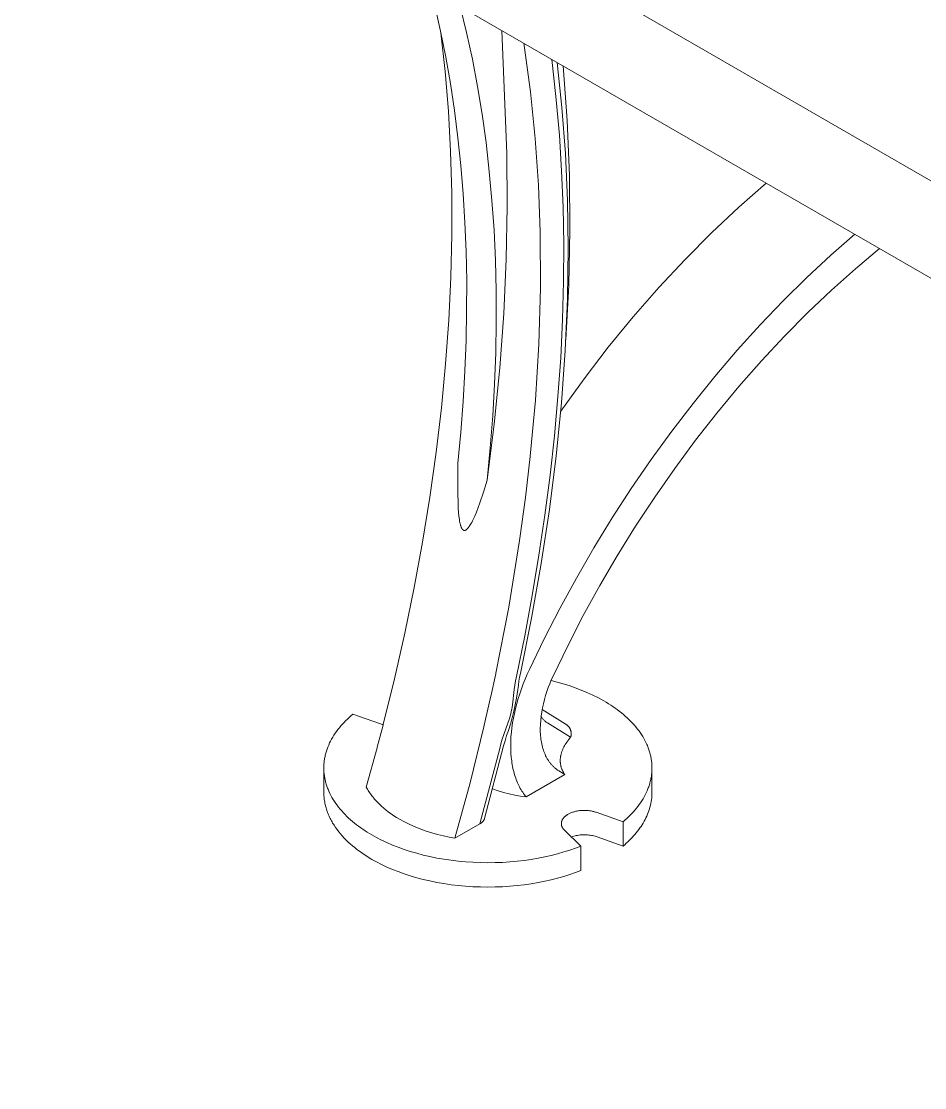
# Model space of a CAD drawing. Header units: inches. Extents: x -1 to 175, y 3 to 130.
# Drawn here: x 105.49 to 116.7, y 44.68 to 57.91 of the extents above; entities that cross this region are included whole.
import ezdxf

# ---------------------------------------------------------------- set-up
doc = ezdxf.new("R2010")
doc.units = ezdxf.units.IN
doc.layers.add('ZANO_R', color=7, linetype='Continuous', lineweight=0)

msp = doc.modelspace()

# ---------------------------------------------------------------- linework, layer by layer
at = {"layer": 'ZANO_R'}
for p, q in [((105.48569, 62.44452), (152.3505, 35.38711)), ((152.37992, 34.16086), (105.51512, 61.21827)), ((110.61647, 58.10136), (110.68831, 57.78581)), ((111.01211, 57.76633), (110.93285, 58.09033)), ((110.68831, 57.78581), (110.75317, 57.46384)), ((110.74623, 57.28219), (110.69318, 57.76298)), ((111.08386, 57.43523), (111.01211, 57.76633)), ((111.44865, 57.79254), (111.51117, 56.26649)), ((111.72548, 57.60831), (111.72128, 57.63514)), ((111.80397, 57.0322), (111.72548, 57.60831)), ((110.75317, 57.46384), (110.81097, 57.13566)), ((111.14802, 57.09728), (111.08386, 57.43523)), ((112.07036, 57.4336), (112.07607, 57.35901)), ((112.07607, 57.35901), (112.12461, 56.93113)), ((112.1366, 57.39535), (112.19592, 56.8364)), ((112.20867, 57.35374), (112.2595, 56.67497)), ((110.78644, 56.79099), (110.74623, 57.28219)), ((110.81097, 57.13566), (110.86163, 56.80153)), ((111.20449, 56.75274), (111.14802, 57.09728)), ((111.86337, 56.45381), (111.80397, 57.0322)), ((112.12461, 56.93113), (112.16312, 56.49513)), ((110.81364, 56.28996), (110.78644, 56.79099)), ((110.86163, 56.80153), (110.90508, 56.46169)), ((112.19592, 56.8364), (112.2383, 56.26616)), ((111.25319, 56.40189), (111.20449, 56.75274)), ((112.2595, 56.67497), (112.28827, 55.9949)), ((110.90508, 56.46169), (110.94129, 56.11638)), ((111.29407, 56.045), (111.25319, 56.40189)), ((111.90361, 55.87377), (111.86337, 56.45381)), ((112.16312, 56.49513), (112.19152, 56.05138)), ((110.82773, 55.77967), (110.81364, 56.28996)), ((111.51117, 56.26649), (111.51561, 55.60855)), ((112.2383, 56.26616), (112.26374, 55.68509)), ((110.94129, 56.11638), (110.9702, 55.76589)), ((111.32707, 55.68238), (111.29407, 56.045)), ((112.19152, 56.05138), (112.20971, 55.60029)), ((112.28827, 55.9949), (112.29498, 55.31427)), ((111.92464, 55.29272), (111.90361, 55.87377)), ((114.39039, 55.60178), (114.72854, 55.89889)), ((110.82862, 55.26075), (110.82773, 55.77967)), ((110.9702, 55.76589), (110.9918, 55.41047)), ((111.35216, 55.31433), (111.32707, 55.68238)), ((111.51561, 55.60855), (111.50324, 54.95518)), ((112.20971, 55.60029), (112.21763, 55.14228)), ((112.26374, 55.68509), (112.27223, 55.09364)), ((114.05521, 55.28633), (114.39039, 55.60178)), ((110.9918, 55.41047), (111.00607, 55.05043)), ((111.36932, 54.94116), (111.35216, 55.31433)), ((112.29498, 55.31427), (112.2796, 54.63377)), ((110.81625, 54.73385), (110.82862, 55.26075)), ((111.92466, 55.2919), (111.92464, 55.29272)), ((111.92729, 54.59555), (111.92466, 55.2919)), ((113.72434, 54.9535), (114.05521, 55.28633)), ((115.82817, 55.26402), (115.53056, 55.00364)), ((111.00607, 55.05043), (111.013, 54.68604)), ((112.21763, 55.14228), (112.21524, 54.67776)), ((112.27223, 55.09364), (112.26288, 54.46236)), ((115.83761, 54.83679), (116.13645, 55.08604)), ((111.37854, 54.56319), (111.36932, 54.94116)), ((111.50324, 54.95518), (111.47264, 54.28096)), ((113.3991, 54.60436), (113.72434, 54.9535)), ((115.53056, 55.00364), (115.23514, 54.72899)), ((115.54061, 54.57227), (115.83761, 54.83679)), ((110.79062, 54.19962), (110.81625, 54.73385)), ((111.013, 54.68604), (111.01261, 54.31761)), ((112.21524, 54.67776), (112.20252, 54.2072)), ((115.23514, 54.72899), (114.9428, 54.4407)), ((111.37982, 54.18077), (111.37854, 54.56319)), ((111.90785, 53.89946), (111.92729, 54.59555)), ((112.2796, 54.63377), (112.24216, 53.95413)), ((113.08078, 54.24013), (113.3991, 54.60436)), ((115.24644, 54.29312), (115.54061, 54.57227)), ((112.26288, 54.46236), (112.23489, 53.82178)), ((114.9428, 54.4407), (114.65446, 54.13947)), ((111.01261, 54.31761), (111.00491, 53.94543)), ((111.47264, 54.28096), (111.42419, 53.60779)), ((114.95611, 54.00011), (115.24644, 54.29312)), ((110.75174, 53.65876), (110.79062, 54.19962)), ((111.37319, 53.79423), (111.37982, 54.18077)), ((112.20252, 54.2072), (112.17946, 53.73105)), ((112.77061, 53.86217), (113.08078, 54.24013)), ((114.65446, 54.13947), (114.37098, 53.8261)), ((114.67059, 53.69409), (114.95611, 54.00011)), ((111.00491, 53.94543), (110.98992, 53.56981)), ((111.86636, 53.20434), (111.90785, 53.89946)), ((112.46979, 53.47193), (112.77061, 53.86217)), ((111.35867, 53.40392), (111.37319, 53.79423)), ((112.17946, 53.73105), (112.14608, 53.24977)), ((112.23489, 53.82178), (112.18832, 53.17248)), ((114.37098, 53.8261), (114.09325, 53.50145)), ((110.69967, 53.11196), (110.75174, 53.65876)), ((111.42419, 53.60779), (111.35537, 52.90978)), ((114.39084, 53.376), (114.67059, 53.69409)), ((110.98992, 53.56981), (110.96771, 53.19106)), ((112.17943, 53.07095), (112.46979, 53.47193)), ((114.09325, 53.50145), (113.8221, 53.16648)), ((111.33631, 53.01017), (111.35867, 53.40392)), ((114.11779, 53.04688), (114.39084, 53.376)), ((110.96771, 53.19106), (110.93831, 52.8095)), ((111.80287, 52.51088), (111.86636, 53.20434)), ((112.14608, 53.24977), (112.10241, 52.76387)), ((110.63448, 52.55996), (110.69967, 53.11196)), ((112.18832, 53.17248), (112.12324, 52.51506)), ((113.8221, 53.16648), (113.55832, 52.82219)), ((111.30617, 52.61335), (111.33631, 53.01017)), ((113.85232, 52.70783), (114.11779, 53.04688)), ((110.93831, 52.8095), (110.90179, 52.42543)), ((111.35537, 52.90978), (111.26833, 52.21381)), ((113.55832, 52.82219), (113.30266, 52.46964)), ((112.10241, 52.76387), (112.04852, 52.27381)), ((113.59524, 52.36), (113.85232, 52.70783)), ((110.55631, 52.00348), (110.63448, 52.55996)), ((111.26833, 52.21381), (111.30617, 52.61335)), ((110.90169, 52.05882), (110.90179, 52.42543)), ((111.74358, 51.99918), (111.80233, 52.5058)), ((111.80233, 52.5058), (111.80287, 52.51088)), ((112.12324, 52.51506), (112.03973, 51.85008)), ((113.30266, 52.46964), (113.05582, 52.10992)), ((112.04852, 52.27381), (111.98449, 51.78011)), ((113.34733, 52.00461), (113.59524, 52.36)), ((111.26833, 52.21381), (111.22239, 52.06488)), ((110.46531, 51.44326), (110.55631, 52.00348)), ((110.90564, 51.92245), (110.90169, 52.05882)), ((111.22239, 52.06488), (111.17693, 51.93091)), ((111.6746, 51.49384), (111.74358, 51.99918)), ((113.05582, 52.10992), (112.81843, 51.74417)), ((113.10927, 51.64289), (113.34733, 52.00461)), ((110.90851, 51.8667), (110.90564, 51.92245)), ((110.91251, 51.81102), (110.90851, 51.8667)), ((111.15579, 51.87355), (111.13343, 51.81666)), ((111.17693, 51.93091), (111.15579, 51.87355)), ((110.91668, 51.76795), (110.91251, 51.81102)), ((110.91925, 51.74646), (110.91668, 51.76795)), ((110.92222, 51.72504), (110.91925, 51.74646)), ((111.11246, 51.76708), (111.09388, 51.72666)), ((111.13343, 51.81666), (111.11246, 51.76708)), ((111.98449, 51.78011), (111.91042, 51.28325)), ((112.03973, 51.85008), (111.93785, 51.17812)), ((112.81843, 51.74417), (112.59108, 51.37352)), ((110.92515, 51.70674), (110.92222, 51.72504)), ((110.92854, 51.68853), (110.92515, 51.70674)), ((110.93174, 51.67374), (110.92854, 51.68853)), ((110.93351, 51.66639), (110.93174, 51.67374)), ((110.93542, 51.65907), (110.93351, 51.66639)), ((110.93713, 51.65299), (110.93542, 51.65907)), ((110.93896, 51.64696), (110.93713, 51.65299)), ((110.94092, 51.64096), (110.93896, 51.64696)), ((110.94305, 51.63502), (110.94092, 51.64096)), ((110.94494, 51.63015), (110.94305, 51.63502)), ((110.94698, 51.62534), (110.94494, 51.63015)), ((110.94806, 51.62296), (110.94698, 51.62534)), ((110.94918, 51.6206), (110.94806, 51.62296)), ((110.95035, 51.61826), (110.94918, 51.6206)), ((110.95157, 51.61595), (110.95035, 51.61826)), ((110.95259, 51.61411), (110.95157, 51.61595)), ((110.95365, 51.61229), (110.95259, 51.61411)), ((110.95474, 51.6105), (110.95365, 51.61229)), ((110.95588, 51.60873), (110.95474, 51.6105)), ((110.95707, 51.607), (110.95588, 51.60873)), ((110.95831, 51.6053), (110.95707, 51.607)), ((110.9596, 51.60365), (110.95831, 51.6053)), ((110.96026, 51.60283), (110.9596, 51.60365)), ((110.96094, 51.60203), (110.96026, 51.60283)), ((110.96208, 51.60076), (110.96094, 51.60203)), ((110.96326, 51.59952), (110.96208, 51.60076)), ((111.01176, 51.60113), (111.00978, 51.59959)), ((111.0137, 51.60273), (111.01176, 51.60113)), ((111.01559, 51.60437), (111.0137, 51.60273)), ((111.01744, 51.60607), (111.01559, 51.60437)), ((111.01926, 51.6078), (111.01744, 51.60607)), ((111.02104, 51.60957), (111.01926, 51.6078)), ((111.02451, 51.61321), (111.02104, 51.60957)), ((111.02669, 51.61561), (111.02451, 51.61321)), ((111.02881, 51.61804), (111.02669, 51.61561)), ((111.03295, 51.62303), (111.02881, 51.61804)), ((111.03694, 51.62813), (111.03295, 51.62303)), ((111.04079, 51.63333), (111.03694, 51.62813)), ((111.04509, 51.63943), (111.04079, 51.63333)), ((111.04926, 51.64561), (111.04509, 51.63943)), ((111.05725, 51.65821), (111.04926, 51.64561)), ((111.06635, 51.67364), (111.05725, 51.65821)), ((111.07499, 51.68934), (111.06635, 51.67364)), ((111.08464, 51.70789), (111.07499, 51.68934)), ((111.09388, 51.72666), (111.08464, 51.70789)), ((112.88169, 51.27611), (113.10927, 51.64289)), ((110.96387, 51.59892), (110.96326, 51.59952)), ((110.96448, 51.59832), (110.96387, 51.59892)), ((110.96511, 51.59775), (110.96448, 51.59832)), ((110.96575, 51.59718), (110.96511, 51.59775)), ((110.9664, 51.59662), (110.96575, 51.59718)), ((110.96706, 51.59609), (110.9664, 51.59662)), ((110.96773, 51.59556), (110.96706, 51.59609)), ((110.96842, 51.59505), (110.96773, 51.59556)), ((110.96911, 51.59456), (110.96842, 51.59505)), ((110.96982, 51.59409), (110.96911, 51.59456)), ((110.97054, 51.59363), (110.96982, 51.59409)), ((110.97128, 51.59319), (110.97054, 51.59363)), ((110.97195, 51.59281), (110.97128, 51.59319)), ((110.97264, 51.59245), (110.97195, 51.59281)), ((110.97334, 51.5921), (110.97264, 51.59245)), ((110.97405, 51.59178), (110.97334, 51.5921)), ((110.97477, 51.59147), (110.97405, 51.59178)), ((110.9755, 51.59119), (110.97477, 51.59147)), ((110.97623, 51.59092), (110.9755, 51.59119)), ((110.97697, 51.59068), (110.97623, 51.59092)), ((110.97773, 51.59046), (110.97697, 51.59068)), ((110.97848, 51.59025), (110.97773, 51.59046)), ((110.97924, 51.59008), (110.97848, 51.59025)), ((110.98001, 51.58992), (110.97924, 51.59008)), ((110.98078, 51.58979), (110.98001, 51.58992)), ((110.98155, 51.58968), (110.98078, 51.58979)), ((110.98232, 51.58959), (110.98155, 51.58968)), ((110.9831, 51.58953), (110.98232, 51.58959)), ((110.98392, 51.58949), (110.9831, 51.58953)), ((110.98474, 51.58948), (110.98392, 51.58949)), ((110.98556, 51.58949), (110.98474, 51.58948)), ((110.98638, 51.58953), (110.98556, 51.58949)), ((110.9872, 51.58959), (110.98638, 51.58953)), ((110.98801, 51.58968), (110.9872, 51.58959)), ((110.98883, 51.58979), (110.98801, 51.58968)), ((110.98964, 51.58992), (110.98883, 51.58979)), ((110.99045, 51.59007), (110.98964, 51.58992)), ((110.99125, 51.59025), (110.99045, 51.59007)), ((110.99206, 51.59044), (110.99125, 51.59025)), ((110.99285, 51.59065), (110.99206, 51.59044)), ((110.99364, 51.59088), (110.99285, 51.59065)), ((110.99443, 51.59113), (110.99364, 51.59088)), ((110.99521, 51.5914), (110.99443, 51.59113)), ((110.99599, 51.59168), (110.99521, 51.5914)), ((110.99692, 51.59204), (110.99599, 51.59168)), ((110.99784, 51.59242), (110.99692, 51.59204)), ((110.99875, 51.59283), (110.99784, 51.59242)), ((110.99965, 51.59325), (110.99875, 51.59283)), ((111.00054, 51.59369), (110.99965, 51.59325)), ((111.00142, 51.59415), (111.00054, 51.59369)), ((111.0023, 51.59463), (111.00142, 51.59415)), ((111.00316, 51.59513), (111.0023, 51.59463)), ((111.00486, 51.59616), (111.00316, 51.59513)), ((111.00653, 51.59726), (111.00486, 51.59616)), ((111.00817, 51.5984), (111.00653, 51.59726)), ((111.00978, 51.59959), (111.00817, 51.5984)), ((111.67046, 51.4657), (111.6746, 51.49384)), ((110.36166, 50.88005), (110.46531, 51.44326)), ((111.53504, 50.6391), (111.67046, 51.4657)), ((112.59108, 51.37352), (112.37425, 50.99914)), ((111.91042, 51.28325), (111.82641, 50.78376)), ((112.66511, 50.90552), (112.88169, 51.27611)), ((111.93785, 51.17812), (111.81768, 50.49977)), ((112.37425, 50.99914), (112.16839, 50.62216)), ((110.24557, 50.31459), (110.36166, 50.88005)), ((112.46001, 50.53238), (112.66511, 50.90552)), ((111.82641, 50.78376), (111.73262, 50.28214)), ((111.37447, 49.81701), (111.53504, 50.6391)), ((112.16839, 50.62216), (111.97385, 50.24373)), ((111.81768, 50.49977), (111.67929, 49.8156)), ((112.26673, 50.15793), (112.46001, 50.53238)), ((110.11731, 49.74763), (110.24557, 50.31459)), ((111.73262, 50.28214), (111.62919, 49.77888)), ((111.97385, 50.24373), (111.79091, 49.86494)), ((112.08557, 49.78335), (112.26673, 50.15793)), ((111.31237, 49.52955), (111.37339, 49.81187)), ((111.37339, 49.81187), (111.37447, 49.81701)), ((111.62919, 49.77888), (111.61833, 49.72386)), ((111.66975, 49.76721), (111.66164, 49.71856)), ((111.67929, 49.8156), (111.66975, 49.76721)), ((111.76404, 49.80572), (111.73854, 49.74586)), ((111.79091, 49.86494), (111.76404, 49.80572)), ((112.06348, 49.73618), (112.08557, 49.78335)), ((109.97714, 49.17991), (110.11731, 49.74763)), ((111.60922, 49.66853), (111.60185, 49.61441)), ((111.61833, 49.72386), (111.60922, 49.66853)), ((111.65497, 49.66969), (111.6445, 49.58819)), ((111.66164, 49.71856), (111.65497, 49.66969)), ((111.69197, 49.62472), (111.67105, 49.56374)), ((111.71449, 49.68548), (111.69197, 49.62472)), ((111.73854, 49.74586), (111.71449, 49.68548)), ((112.00668, 49.59065), (112.02401, 49.63977)), ((112.02401, 49.63977), (112.04295, 49.6883)), ((112.04295, 49.6883), (112.06348, 49.73618)), ((112.06061, 49.72771), (112.1367, 49.7089)), ((112.1367, 49.7089), (112.21217, 49.68768)), ((112.21217, 49.68768), (112.28692, 49.66409)), ((112.28692, 49.66409), (112.36089, 49.63814)), ((112.36089, 49.63814), (112.43399, 49.60985)), ((111.23165, 49.17527), (111.30934, 49.5159)), ((111.30934, 49.5159), (111.31237, 49.52955)), ((111.60185, 49.61441), (111.58123, 49.42532)), ((111.63156, 49.50704), (111.61616, 49.42633)), ((111.6445, 49.58819), (111.63156, 49.50704)), ((111.6518, 49.50267), (111.63426, 49.44166)), ((111.67105, 49.56374), (111.6518, 49.50267)), ((111.96451, 49.44023), (111.97691, 49.49082)), ((111.97691, 49.49082), (111.99097, 49.54098)), ((111.99097, 49.54098), (112.00668, 49.59065)), ((112.43399, 49.60985), (112.50617, 49.57927)), ((112.50617, 49.57927), (112.57734, 49.54641)), ((112.57734, 49.54641), (112.64743, 49.51132)), ((112.64743, 49.51132), (112.71637, 49.47402)), ((111.57253, 49.37043), (111.56678, 49.34284)), ((111.57734, 49.3982), (111.57253, 49.37043)), ((111.58123, 49.42532), (111.57734, 49.3982)), ((111.61616, 49.42633), (111.5983, 49.34612)), ((111.6185, 49.38086), (111.60454, 49.32042)), ((111.63426, 49.44166), (111.6185, 49.38086)), ((111.94474, 49.33795), (111.95378, 49.38926)), ((111.9486, 49.36612), (112.23517, 49.1891)), ((111.95378, 49.38926), (111.96451, 49.44023)), ((112.71637, 49.47402), (112.74497, 49.45717)), ((112.74497, 49.45717), (112.77318, 49.43988)), ((112.77318, 49.43988), (112.80096, 49.42213)), ((112.80096, 49.42213), (112.82829, 49.40394)), ((112.82829, 49.40394), (112.85514, 49.38531)), ((112.85514, 49.38531), (112.88149, 49.36624)), ((112.88149, 49.36624), (112.9073, 49.34674)), ((109.49045, 49.20759), (109.511, 49.22873)), ((109.511, 49.22873), (109.53216, 49.24948)), ((109.53216, 49.24948), (109.55391, 49.26984)), ((109.55391, 49.26984), (109.57621, 49.28981)), ((109.57621, 49.28981), (109.59904, 49.30937)), ((109.59904, 49.30937), (109.932, 49.19272)), ((111.54278, 49.25724), (111.45455, 48.99814)), ((111.55177, 49.28612), (111.54278, 49.25724)), ((111.55974, 49.31436), (111.55177, 49.28612)), ((111.57801, 49.26649), (111.55531, 49.18752)), ((111.56678, 49.34284), (111.55974, 49.31436)), ((111.5983, 49.34612), (111.57801, 49.26649)), ((111.59243, 49.26047), (111.58218, 49.20117)), ((111.60454, 49.32042), (111.59243, 49.26047)), ((111.9278, 49.18266), (111.93174, 49.2346)), ((111.93174, 49.2346), (111.93739, 49.28638)), ((111.9352, 49.28045), (111.93998, 49.27328)), ((111.93739, 49.28638), (111.94474, 49.33795)), ((111.93998, 49.27328), (111.94499, 49.26628)), ((111.94499, 49.26628), (111.95024, 49.25946)), ((111.95024, 49.25946), (111.95572, 49.25281)), ((111.95572, 49.25281), (111.96141, 49.24636)), ((111.96141, 49.24636), (111.96733, 49.2401)), ((111.96733, 49.2401), (111.97345, 49.23405)), ((111.97345, 49.23405), (111.97977, 49.2282)), ((111.97977, 49.2282), (111.98629, 49.22258)), ((111.98629, 49.22258), (111.99299, 49.21718)), ((112.9073, 49.34674), (112.93254, 49.32681)), ((112.93254, 49.32681), (112.9572, 49.30647)), ((112.9572, 49.30647), (112.98123, 49.28572)), ((112.98123, 49.28572), (113.00462, 49.26456)), ((113.00462, 49.26456), (113.02733, 49.24301)), ((113.02733, 49.24301), (113.04934, 49.22108)), ((113.04934, 49.22108), (113.07062, 49.19877)), ((109.38141, 49.07319), (109.39776, 49.09645)), ((109.39776, 49.09645), (109.41487, 49.11938)), ((109.41487, 49.11938), (109.43272, 49.14196)), ((109.43272, 49.14196), (109.45128, 49.1642)), ((109.45128, 49.1642), (109.47054, 49.18608)), ((109.47054, 49.18608), (109.49045, 49.20759)), ((109.90383, 48.90027), (109.9757, 49.17432)), ((109.932, 49.19272), (109.94314, 49.18902)), ((109.94314, 49.18902), (109.95438, 49.18565)), ((109.95438, 49.18565), (109.96572, 49.18261)), ((109.96572, 49.18261), (109.97714, 49.1799)), ((109.9757, 49.17432), (109.97714, 49.17991)), ((111.05475, 48.45997), (111.22633, 49.15263)), ((111.22633, 49.15263), (111.23165, 49.17527)), ((111.53022, 49.10928), (111.50869, 49.04526)), ((111.55531, 49.18752), (111.53022, 49.10928)), ((111.57381, 49.14266), (111.56732, 49.08506)), ((111.58218, 49.20117), (111.57381, 49.14266)), ((111.92558, 49.13061), (111.9278, 49.18266)), ((111.9258, 49.10863), (111.92558, 49.13061)), ((111.92648, 49.08682), (111.9258, 49.10863)), ((111.92762, 49.06522), (111.92648, 49.08682)), ((111.99299, 49.21718), (111.99988, 49.212)), ((111.99988, 49.212), (112.00693, 49.20707)), ((112.00693, 49.20707), (112.01415, 49.20237)), ((112.01415, 49.20237), (112.30318, 49.02384)), ((112.23222, 49.19089), (112.22913, 49.19271)), ((112.23929, 49.18696), (112.23517, 49.1891)), ((112.24334, 49.18468), (112.23929, 49.18696)), ((112.2473, 49.18227), (112.24334, 49.18468)), ((112.25119, 49.17972), (112.2473, 49.18227)), ((112.25498, 49.17704), (112.25119, 49.17972)), ((112.25868, 49.17423), (112.25498, 49.17704)), ((112.26228, 49.17129), (112.25868, 49.17423)), ((112.26578, 49.16824), (112.26228, 49.17129)), ((112.26917, 49.16506), (112.26578, 49.16824)), ((112.27245, 49.16177), (112.26917, 49.16506)), ((112.27561, 49.15837), (112.27245, 49.16177)), ((112.27866, 49.15487), (112.27561, 49.15837)), ((112.28159, 49.15126), (112.27866, 49.15487)), ((112.28439, 49.14756), (112.28159, 49.15126)), ((112.28706, 49.14376), (112.28439, 49.14756)), ((112.2896, 49.13987), (112.28706, 49.14376)), ((112.29201, 49.1359), (112.2896, 49.13987)), ((112.29428, 49.13184), (112.29201, 49.1359)), ((112.2964, 49.12771), (112.29428, 49.13184)), ((112.29839, 49.12352), (112.2964, 49.12771)), ((112.30023, 49.11925), (112.29839, 49.12352)), ((112.30193, 49.11493), (112.30023, 49.11925)), ((112.30347, 49.11055), (112.30193, 49.11493)), ((112.30486, 49.10611), (112.30347, 49.11055)), ((112.30611, 49.10164), (112.30486, 49.10611)), ((112.30719, 49.09712), (112.30611, 49.10164)), ((112.30813, 49.09257), (112.30719, 49.09712)), ((112.3089, 49.08799), (112.30813, 49.09257)), ((112.30952, 49.08339), (112.3089, 49.08799)), ((113.07062, 49.19877), (113.09115, 49.1761)), ((113.09115, 49.1761), (113.11091, 49.15309)), ((113.11091, 49.15309), (113.12986, 49.12973)), ((113.12986, 49.12973), (113.14798, 49.10606)), ((113.14798, 49.10606), (113.16526, 49.08207)), ((109.31192, 48.95244), (109.32411, 48.97714)), ((109.32411, 48.97714), (109.33717, 49.00158)), ((109.33717, 49.00158), (109.35109, 49.02575)), ((109.35109, 49.02575), (109.36584, 49.04962)), ((109.36584, 49.04962), (109.38141, 49.07319)), ((111.45455, 48.99814), (111.43778, 48.9414)), ((111.48911, 48.98061), (111.4715, 48.91541)), ((111.50869, 49.04526), (111.48911, 48.98061)), ((111.55995, 48.97311), (111.55904, 48.91899)), ((111.5627, 49.0285), (111.55995, 48.97311)), ((111.56732, 49.08506), (111.5627, 49.0285)), ((111.92922, 49.04383), (111.92762, 49.06522)), ((111.93128, 49.02269), (111.92922, 49.04383)), ((111.93382, 49.00181), (111.93128, 49.02269)), ((111.93682, 48.98121), (111.93382, 49.00181)), ((111.9403, 48.96092), (111.93682, 48.98121)), ((111.94426, 48.94095), (111.9403, 48.96092)), ((112.25639, 48.96415), (112.24614, 48.94894)), ((112.26724, 48.97926), (112.25639, 48.96415)), ((112.27867, 48.99426), (112.26724, 48.97926)), ((112.29065, 49.00912), (112.27867, 48.99426)), ((112.30318, 49.02384), (112.29065, 49.00912)), ((112.30318, 49.02384), (112.3046, 49.02826)), ((112.3046, 49.02826), (112.30587, 49.03273)), ((112.30587, 49.03273), (112.30699, 49.03723)), ((112.30699, 49.03723), (112.30795, 49.04178)), ((112.30795, 49.04178), (112.30876, 49.04635)), ((112.30876, 49.04635), (112.30941, 49.05095)), ((112.30941, 49.05095), (112.3099, 49.05557)), ((112.30998, 49.07877), (112.30952, 49.08339)), ((112.3099, 49.05557), (112.31024, 49.0602)), ((112.31028, 49.07413), (112.30998, 49.07877)), ((112.31024, 49.0602), (112.31041, 49.06485)), ((112.31043, 49.06949), (112.31028, 49.07413)), ((112.31041, 49.06485), (112.31043, 49.06949)), ((113.16526, 49.08207), (113.18166, 49.0578)), ((113.18166, 49.0578), (113.19717, 49.03324)), ((113.19717, 49.03324), (113.21178, 49.00842)), ((113.21178, 49.00842), (113.22545, 48.98336)), ((113.22545, 48.98336), (113.23818, 48.95807)), ((113.23818, 48.95807), (113.24995, 48.93257)), ((109.26134, 48.81259), (109.26474, 48.82554)), ((109.26474, 48.82554), (109.26839, 48.83845)), ((109.26839, 48.83845), (109.27228, 48.85131)), ((109.27228, 48.85131), (109.27642, 48.86413)), ((109.27642, 48.86413), (109.28079, 48.87691)), ((109.28079, 48.87691), (109.28539, 48.88963)), ((109.28539, 48.88963), (109.29024, 48.9023)), ((109.29024, 48.9023), (109.30062, 48.92749)), ((109.30062, 48.92749), (109.31192, 48.95244)), ((109.76751, 48.40636), (109.90142, 48.89126)), ((109.90142, 48.89126), (109.90383, 48.90027)), ((111.42267, 48.88419), (111.17675, 47.95025)), ((111.4715, 48.91541), (111.2352, 48.01564)), ((111.43778, 48.9414), (111.42267, 48.88419)), ((111.5598, 48.87053), (111.55904, 48.91899)), ((111.56208, 48.82279), (111.5598, 48.87053)), ((111.56592, 48.77588), (111.56208, 48.82279)), ((111.94868, 48.92133), (111.94426, 48.94095)), ((111.95358, 48.90207), (111.94868, 48.92133)), ((111.95895, 48.88319), (111.95358, 48.90207)), ((111.96478, 48.86472), (111.95895, 48.88319)), ((111.97107, 48.84666), (111.96478, 48.86472)), ((111.97783, 48.82903), (111.97107, 48.84666)), ((111.98504, 48.81186), (111.97783, 48.82903)), ((112.18776, 48.82548), (112.1856, 48.81777)), ((112.1901, 48.83319), (112.18776, 48.82548)), ((112.19263, 48.84092), (112.1901, 48.83319)), ((112.19533, 48.84866), (112.19263, 48.84092)), ((112.19821, 48.8564), (112.19533, 48.84866)), ((112.20127, 48.86414), (112.19821, 48.8564)), ((112.20451, 48.87188), (112.20127, 48.86414)), ((112.20792, 48.87963), (112.20451, 48.87188)), ((112.2115, 48.88737), (112.20792, 48.87963)), ((112.21525, 48.89511), (112.2115, 48.88737)), ((112.21917, 48.90283), (112.21525, 48.89511)), ((112.22751, 48.91826), (112.21917, 48.90283)), ((112.23651, 48.93363), (112.22751, 48.91826)), ((112.24614, 48.94894), (112.23651, 48.93363)), ((113.24995, 48.93257), (113.25547, 48.91974)), ((113.25547, 48.91974), (113.26074, 48.90687)), ((113.26074, 48.90687), (113.26577, 48.89396)), ((113.26577, 48.89396), (113.27054, 48.88101)), ((113.27054, 48.88101), (113.27507, 48.86802)), ((113.27507, 48.86802), (113.27935, 48.85499)), ((113.27935, 48.85499), (113.28337, 48.84193)), ((113.28337, 48.84193), (113.28714, 48.82883)), ((113.28714, 48.82883), (113.29065, 48.81571)), ((109.24106, 48.68139), (109.24194, 48.69461)), ((109.24194, 48.69461), (109.24309, 48.70782)), ((109.24309, 48.70782), (109.24448, 48.72101)), ((109.24448, 48.72101), (109.24614, 48.73418)), ((109.24614, 48.73418), (109.24804, 48.74732)), ((109.24804, 48.74732), (109.2502, 48.76044)), ((109.2502, 48.76044), (109.25261, 48.77353)), ((109.25261, 48.77353), (109.25527, 48.78658)), ((109.25527, 48.78658), (109.25818, 48.7996)), ((109.25818, 48.7996), (109.26134, 48.81259)), ((111.56842, 48.75276), (111.56592, 48.77588)), ((111.57131, 48.72989), (111.56842, 48.75276)), ((111.57458, 48.70728), (111.57131, 48.72989)), ((111.57825, 48.68493), (111.57458, 48.70728)), ((111.99269, 48.79516), (111.98504, 48.81186)), ((112.00079, 48.77893), (111.99269, 48.79516)), ((112.00931, 48.7632), (112.00079, 48.77893)), ((112.01374, 48.75552), (112.00931, 48.7632)), ((112.01826, 48.74798), (112.01374, 48.75552)), ((112.0229, 48.74056), (112.01826, 48.74798)), ((112.02763, 48.73327), (112.0229, 48.74056)), ((112.03246, 48.72612), (112.02763, 48.73327)), ((112.0374, 48.7191), (112.03246, 48.72612)), ((112.04243, 48.71222), (112.0374, 48.7191)), ((112.04756, 48.70547), (112.04243, 48.71222)), ((112.05279, 48.69886), (112.04756, 48.70547)), ((112.05811, 48.69239), (112.05279, 48.69886)), ((112.06352, 48.68606), (112.05811, 48.69239)), ((112.17409, 48.74189), (112.17396, 48.73446)), ((112.17396, 48.73446), (112.17401, 48.72708)), ((112.17401, 48.72708), (112.17425, 48.71973)), ((112.17441, 48.74935), (112.17409, 48.74189)), ((112.17425, 48.71973), (112.17467, 48.71242)), ((112.17491, 48.75685), (112.17441, 48.74935)), ((112.17467, 48.71242), (112.17528, 48.70516)), ((112.1756, 48.76437), (112.17491, 48.75685)), ((112.17528, 48.70516), (112.17607, 48.69794)), ((112.17647, 48.77193), (112.1756, 48.76437)), ((112.17607, 48.69794), (112.17705, 48.69078)), ((112.17753, 48.77951), (112.17647, 48.77193)), ((112.17705, 48.69078), (112.1782, 48.68366)), ((112.17877, 48.78712), (112.17753, 48.77951)), ((112.1802, 48.79476), (112.17877, 48.78712)), ((112.18182, 48.80241), (112.1802, 48.79476)), ((112.18362, 48.81008), (112.18182, 48.80241)), ((112.1856, 48.81777), (112.18362, 48.81008)), ((113.29065, 48.81571), (113.29391, 48.80256)), ((113.29391, 48.80256), (113.29691, 48.78939)), ((113.29691, 48.78939), (113.29965, 48.7762)), ((113.29965, 48.7762), (113.30214, 48.76299)), ((113.30214, 48.76299), (113.30437, 48.74976)), ((113.30437, 48.74976), (113.30633, 48.73652)), ((113.30633, 48.73652), (113.30804, 48.72326)), ((113.30804, 48.72326), (113.30949, 48.71)), ((113.30949, 48.71), (113.31068, 48.69673)), ((113.31068, 48.69673), (113.31161, 48.68346)), ((109.23995, 48.34033), (109.23995, 48.64164)), ((109.23996, 48.64164), (109.24007, 48.6549)), ((109.2401, 48.62837), (109.23996, 48.64164)), ((109.24007, 48.6549), (109.24043, 48.66815)), ((109.24051, 48.6151), (109.2401, 48.62837)), ((109.24043, 48.66815), (109.24106, 48.68139)), ((109.24118, 48.60183), (109.24051, 48.6151)), ((109.24211, 48.58856), (109.24118, 48.60183)), ((109.2433, 48.57529), (109.24211, 48.58856)), ((109.24475, 48.56203), (109.2433, 48.57529)), ((109.24646, 48.54878), (109.24475, 48.56203)), ((111.58231, 48.66287), (111.57825, 48.68493)), ((111.58675, 48.6411), (111.58231, 48.66287)), ((111.59158, 48.61964), (111.58675, 48.6411)), ((111.5968, 48.59849), (111.59158, 48.61964)), ((111.6024, 48.57766), (111.5968, 48.59849)), ((111.60837, 48.55718), (111.6024, 48.57766)), ((111.61473, 48.53704), (111.60837, 48.55718)), ((111.75227, 48.28253), (112.23284, 48.55998)), ((112.06903, 48.67986), (112.06352, 48.68606)), ((112.07462, 48.67381), (112.06903, 48.67986)), ((112.0803, 48.6679), (112.07462, 48.67381)), ((112.08607, 48.66213), (112.0803, 48.6679)), ((112.09192, 48.65651), (112.08607, 48.66213)), ((112.09786, 48.65103), (112.09192, 48.65651)), ((112.10388, 48.64569), (112.09786, 48.65103)), ((112.10998, 48.6405), (112.10388, 48.64569)), ((112.11615, 48.63545), (112.10998, 48.6405)), ((112.12241, 48.63055), (112.11615, 48.63545)), ((112.12873, 48.62579), (112.12241, 48.63055)), ((112.13513, 48.62118), (112.12873, 48.62579)), ((112.1416, 48.61672), (112.13513, 48.62118)), ((112.14814, 48.6124), (112.1416, 48.61672)), ((112.15475, 48.60822), (112.14814, 48.6124)), ((112.23284, 48.55998), (112.15475, 48.60822)), ((112.1782, 48.68366), (112.17954, 48.67659)), ((112.17954, 48.67659), (112.18105, 48.66958)), ((112.18105, 48.66958), (112.18275, 48.66262)), ((112.18275, 48.66262), (112.18462, 48.65571)), ((112.18462, 48.65571), (112.18666, 48.64887)), ((112.18666, 48.64887), (112.18888, 48.64208)), ((112.18888, 48.64208), (112.19128, 48.63536)), ((112.19128, 48.63536), (112.19384, 48.6287)), ((112.19384, 48.6287), (112.19658, 48.6221)), ((112.19658, 48.6221), (112.19948, 48.61557)), ((112.19948, 48.61557), (112.20255, 48.60911)), ((112.20255, 48.60911), (112.20579, 48.60272)), ((112.20579, 48.60272), (112.20918, 48.59639)), ((112.20918, 48.59639), (112.21274, 48.59014)), ((112.21274, 48.59014), (112.21645, 48.58396)), ((112.21645, 48.58396), (112.22032, 48.57785)), ((112.22032, 48.57785), (112.22434, 48.57182)), ((112.22434, 48.57182), (112.22852, 48.56586)), ((112.22852, 48.56586), (112.23284, 48.55998)), ((113.30831, 48.56428), (113.30665, 48.55112)), ((113.3097, 48.57747), (113.30831, 48.56428)), ((113.31084, 48.59068), (113.3097, 48.57747)), ((113.31173, 48.60391), (113.31084, 48.59068)), ((113.31161, 48.68346), (113.31227, 48.67019)), ((113.31235, 48.61714), (113.31173, 48.60391)), ((113.31227, 48.67019), (113.31268, 48.65692)), ((113.31272, 48.6304), (113.31235, 48.61714)), ((113.31268, 48.65692), (113.31283, 48.64365)), ((113.31283, 48.64365), (113.31272, 48.6304)), ((113.31283, 48.64265), (113.31283, 48.34033)), ((109.24842, 48.53554), (109.24646, 48.54878)), ((109.25065, 48.52231), (109.24842, 48.53554)), ((109.25314, 48.5091), (109.25065, 48.52231)), ((109.25588, 48.4959), (109.25314, 48.5091)), ((109.25888, 48.48273), (109.25588, 48.4959)), ((109.26214, 48.46958), (109.25888, 48.48273)), ((109.26565, 48.45646), (109.26214, 48.46958)), ((109.26942, 48.44337), (109.26565, 48.45646)), ((109.27344, 48.43031), (109.26942, 48.44337)), ((109.27772, 48.41728), (109.27344, 48.43031)), ((110.86713, 47.77149), (111.05475, 48.45997)), ((111.62146, 48.51726), (111.61473, 48.53704)), ((111.62856, 48.49785), (111.62146, 48.51726)), ((111.63602, 48.47881), (111.62856, 48.49785)), ((111.64385, 48.46016), (111.63602, 48.47881)), ((111.65204, 48.4419), (111.64385, 48.46016)), ((111.66057, 48.42405), (111.65204, 48.4419)), ((113.2805, 48.43398), (113.27637, 48.42116)), ((113.2844, 48.44684), (113.2805, 48.43398)), ((113.28804, 48.45975), (113.2844, 48.44684)), ((113.29145, 48.4727), (113.28804, 48.45975)), ((113.29461, 48.48569), (113.29145, 48.4727)), ((113.29752, 48.49871), (113.29461, 48.48569)), ((113.30018, 48.51177), (113.29752, 48.49871)), ((113.30259, 48.52486), (113.30018, 48.51177)), ((113.30475, 48.53797), (113.30259, 48.52486)), ((113.30665, 48.55112), (113.30475, 48.53797)), ((109.23995, 48.34033), (109.24012, 48.32539)), ((109.24012, 48.32539), (109.24061, 48.31044)), ((109.24061, 48.31044), (109.24144, 48.2955)), ((109.24144, 48.2955), (109.24259, 48.28055)), ((109.28224, 48.40429), (109.27772, 48.41728)), ((109.28702, 48.39133), (109.28224, 48.40429)), ((109.29205, 48.37842), (109.28702, 48.39133)), ((109.29732, 48.36555), (109.29205, 48.37842)), ((109.30284, 48.35273), (109.29732, 48.36555)), ((109.31461, 48.32723), (109.30284, 48.35273)), ((109.32734, 48.30194), (109.31461, 48.32723)), ((109.34101, 48.27687), (109.32734, 48.30194)), ((109.76751, 48.40636), (109.77502, 48.39231)), ((109.77502, 48.39231), (109.78283, 48.37843)), ((109.78283, 48.37843), (109.79094, 48.36472)), ((109.79094, 48.36472), (109.79934, 48.35119)), ((109.79934, 48.35119), (109.80836, 48.33733)), ((109.80836, 48.33733), (109.81766, 48.32365)), ((109.81766, 48.32365), (109.82725, 48.31017)), ((109.82725, 48.31017), (109.83711, 48.29689)), ((109.83711, 48.29689), (109.84781, 48.28306)), ((111.33492, 48.38231), (111.40302, 48.36012)), ((111.40302, 48.36012), (111.4718, 48.34013)), ((111.4718, 48.34013), (111.54119, 48.32236)), ((111.54119, 48.32236), (111.61111, 48.30682)), ((111.61111, 48.30682), (111.68149, 48.29354)), ((111.66946, 48.4066), (111.66057, 48.42405)), ((111.67868, 48.38957), (111.66946, 48.4066)), ((111.68824, 48.37296), (111.67868, 48.38957)), ((111.68149, 48.29354), (111.75227, 48.28253)), ((111.69813, 48.35679), (111.68824, 48.37296)), ((111.70834, 48.34105), (111.69813, 48.35679)), ((111.71887, 48.32574), (111.70834, 48.34105)), ((111.7297, 48.31089), (111.71887, 48.32574)), ((111.74084, 48.29648), (111.7297, 48.31089)), ((111.75227, 48.28253), (111.74084, 48.29648)), ((113.22868, 48.30815), (113.21562, 48.28371)), ((113.24087, 48.33286), (113.22868, 48.30815)), ((113.25217, 48.35781), (113.24087, 48.33286)), ((113.26255, 48.38299), (113.25217, 48.35781)), ((113.26739, 48.39566), (113.26255, 48.38299)), ((113.272, 48.40839), (113.26739, 48.39566)), ((113.27637, 48.42116), (113.272, 48.40839)), ((113.30928, 48.27095), (113.31125, 48.29403)), ((113.31125, 48.29403), (113.31244, 48.31716)), ((113.31244, 48.31716), (113.31283, 48.34033)), ((109.24259, 48.28055), (109.24407, 48.26561)), ((109.24407, 48.26561), (109.24588, 48.25068)), ((109.24588, 48.25068), (109.24802, 48.23577)), ((109.24802, 48.23577), (109.25049, 48.22087)), ((109.25049, 48.22087), (109.25329, 48.20599)), ((109.25329, 48.20599), (109.25642, 48.19114)), ((109.25642, 48.19114), (109.25987, 48.17631)), ((109.25987, 48.17631), (109.26365, 48.16151)), ((109.26365, 48.16151), (109.26775, 48.14675)), ((109.35561, 48.25205), (109.34101, 48.27687)), ((109.37113, 48.2275), (109.35561, 48.25205)), ((109.38753, 48.20322), (109.37113, 48.2275)), ((109.40481, 48.17924), (109.38753, 48.20322)), ((109.42293, 48.15556), (109.40481, 48.17924)), ((109.84781, 48.28306), (109.85879, 48.26945)), ((109.85879, 48.26945), (109.87004, 48.25606)), ((109.87004, 48.25606), (109.88154, 48.24288)), ((109.88154, 48.24288), (109.8933, 48.22993)), ((109.8933, 48.22993), (109.90529, 48.21719)), ((109.90529, 48.21719), (109.91751, 48.20467)), ((109.91751, 48.20467), (109.92994, 48.19237)), ((109.92994, 48.19237), (109.94351, 48.17941)), ((109.94351, 48.17941), (109.95731, 48.16669)), ((109.95731, 48.16669), (109.98556, 48.14198)), ((113.13792, 48.16592), (113.12007, 48.14333)), ((113.15503, 48.18885), (113.13792, 48.16592)), ((113.17138, 48.2121), (113.15503, 48.18885)), ((113.18694, 48.23567), (113.17138, 48.2121)), ((113.2017, 48.25955), (113.18694, 48.23567)), ((113.21562, 48.28371), (113.2017, 48.25955)), ((113.28784, 48.1567), (113.29365, 48.17935)), ((113.29365, 48.17935), (113.29871, 48.20211)), ((113.29871, 48.20211), (113.30301, 48.22498)), ((113.30301, 48.22498), (113.30653, 48.24792)), ((113.30653, 48.24792), (113.30928, 48.27095)), ((109.26775, 48.14675), (109.27217, 48.13203)), ((109.27217, 48.13203), (109.27691, 48.11734)), ((109.27691, 48.11734), (109.28198, 48.10271)), ((109.28198, 48.10271), (109.28736, 48.08812)), ((109.28736, 48.08812), (109.29306, 48.07358)), ((109.29306, 48.07358), (109.29907, 48.0591)), ((109.29907, 48.0591), (109.30539, 48.04468)), ((109.30539, 48.04468), (109.31202, 48.03032)), ((109.31202, 48.03032), (109.31895, 48.01603)), ((109.44188, 48.13221), (109.42293, 48.15556)), ((109.46163, 48.10919), (109.44188, 48.13221)), ((109.48216, 48.08652), (109.46163, 48.10919)), ((109.50345, 48.06422), (109.48216, 48.08652)), ((109.52546, 48.04228), (109.50345, 48.06422)), ((109.54817, 48.02073), (109.52546, 48.04228)), ((109.98556, 48.14198), (110.01461, 48.11822)), ((110.01461, 48.11822), (110.0444, 48.09539)), ((110.0444, 48.09539), (110.07672, 48.07215)), ((110.07672, 48.07215), (110.10974, 48.0499)), ((110.10974, 48.0499), (110.14337, 48.02861)), ((110.14337, 48.02861), (110.17759, 48.00825)), ((112.22041, 48.02831), (112.21769, 48.02525)), ((112.22323, 48.03134), (112.22041, 48.02831)), ((112.22614, 48.03431), (112.22323, 48.03134)), ((112.22915, 48.03724), (112.22614, 48.03431)), ((112.23224, 48.04012), (112.22915, 48.03724)), ((112.23543, 48.04295), (112.23224, 48.04012)), ((112.23869, 48.04572), (112.23543, 48.04295)), ((112.24204, 48.04845), (112.23869, 48.04572)), ((112.24546, 48.05112), (112.24204, 48.04845)), ((112.24896, 48.05373), (112.24546, 48.05112)), ((112.25253, 48.05629), (112.24896, 48.05373)), ((112.25616, 48.0588), (112.25253, 48.05629)), ((112.25986, 48.06125), (112.25616, 48.0588)), ((112.26361, 48.06364), (112.25986, 48.06125)), ((112.27129, 48.06824), (112.26361, 48.06364)), ((112.27927, 48.07268), (112.27129, 48.06824)), ((112.28765, 48.07698), (112.27927, 48.07268)), ((112.29642, 48.08114), (112.28765, 48.07698)), ((112.30558, 48.08513), (112.29642, 48.08114)), ((112.3151, 48.08895), (112.30558, 48.08513)), ((112.32499, 48.09258), (112.3151, 48.08895)), ((112.33522, 48.09599), (112.32499, 48.09258)), ((112.34576, 48.09919), (112.33522, 48.09599)), ((112.35661, 48.10214), (112.34576, 48.09919)), ((112.36774, 48.10485), (112.35661, 48.10214)), ((112.37912, 48.1073), (112.36774, 48.10485)), ((112.39072, 48.10947), (112.37912, 48.1073)), ((112.40252, 48.11136), (112.39072, 48.10947)), ((112.41448, 48.11296), (112.40252, 48.11136)), ((112.42657, 48.11427), (112.41448, 48.11296)), ((112.43876, 48.11527), (112.42657, 48.11427)), ((112.45101, 48.11597), (112.43876, 48.11527)), ((112.46329, 48.11636), (112.45101, 48.11597)), ((112.47557, 48.11645), (112.46329, 48.11636)), ((112.48781, 48.11623), (112.47557, 48.11645)), ((112.49997, 48.11571), (112.48781, 48.11623)), ((112.51203, 48.1149), (112.49997, 48.11571)), ((112.52395, 48.11379), (112.51203, 48.1149)), ((112.53571, 48.11241), (112.52395, 48.11379)), ((112.54727, 48.11075), (112.53571, 48.11241)), ((112.55861, 48.10884), (112.54727, 48.11075)), ((112.56971, 48.10667), (112.55861, 48.10884)), ((112.58053, 48.10427), (112.56971, 48.10667)), ((112.59107, 48.10165), (112.58053, 48.10427)), ((112.6013, 48.09881), (112.59107, 48.10165)), ((112.61121, 48.09578), (112.6013, 48.09881)), ((112.62079, 48.09257), (112.61121, 48.09578)), ((112.95375, 47.97592), (112.62079, 48.09257)), ((113.02062, 48.03581), (112.99888, 48.01545)), ((113.04179, 48.05656), (113.02062, 48.03581)), ((113.06234, 48.0777), (113.04179, 48.05656)), ((113.08225, 48.09921), (113.06234, 48.0777)), ((113.1015, 48.12109), (113.08225, 48.09921)), ((113.12007, 48.14333), (113.1015, 48.12109)), ((113.23765, 48.02381), (113.24779, 48.04554)), ((113.24779, 48.04554), (113.25723, 48.06746)), ((113.25723, 48.06746), (113.26597, 48.08954)), ((113.26597, 48.08954), (113.27399, 48.11178)), ((113.27399, 48.11178), (113.28128, 48.13417)), ((113.28128, 48.13417), (113.28784, 48.1567)), ((109.31895, 48.01603), (109.32619, 48.00181)), ((109.32619, 48.00181), (109.33373, 47.98765)), ((109.33373, 47.98765), (109.34157, 47.97357)), ((109.34157, 47.97357), (109.3497, 47.95957)), ((109.3497, 47.95957), (109.35812, 47.94565)), ((109.35812, 47.94565), (109.36683, 47.93182)), ((109.36683, 47.93182), (109.3851, 47.90441)), ((109.3851, 47.90441), (109.40447, 47.87737)), ((109.57156, 47.99958), (109.54817, 48.02073)), ((109.59559, 47.97882), (109.57156, 47.99958)), ((109.62024, 47.95848), (109.59559, 47.97882)), ((109.64549, 47.93856), (109.62024, 47.95848)), ((109.6713, 47.91906), (109.64549, 47.93856)), ((109.69764, 47.89999), (109.6713, 47.91906)), ((109.7245, 47.88135), (109.69764, 47.89999)), ((110.17759, 48.00825), (110.24236, 47.974)), ((110.24236, 47.974), (110.30827, 47.94202)), ((110.30827, 47.94202), (110.37525, 47.91233)), ((110.37525, 47.91233), (110.44322, 47.88498)), ((110.86713, 47.77149), (111.17675, 47.95025)), ((111.17675, 47.95025), (111.18037, 47.95215)), ((111.18037, 47.95215), (111.18392, 47.95416)), ((111.18392, 47.95416), (111.1874, 47.9563)), ((111.1874, 47.9563), (111.1908, 47.95855)), ((111.1908, 47.95855), (111.19412, 47.96092)), ((111.19412, 47.96092), (111.19736, 47.9634)), ((111.19736, 47.9634), (111.20052, 47.96599)), ((111.20052, 47.96599), (111.20358, 47.96869)), ((111.20358, 47.96869), (111.20655, 47.97149)), ((111.20655, 47.97149), (111.20943, 47.97439)), ((111.20943, 47.97439), (111.2122, 47.97739)), ((111.2122, 47.97739), (111.21487, 47.98048)), ((111.21487, 47.98048), (111.21743, 47.98366)), ((111.21743, 47.98366), (111.21988, 47.98692)), ((111.21988, 47.98692), (111.22222, 47.99027)), ((111.22222, 47.99027), (111.22444, 47.99369)), ((111.22444, 47.99369), (111.22654, 47.99719)), ((111.22654, 47.99719), (111.22852, 48.00076)), ((111.22852, 48.00076), (111.23038, 48.00439)), ((111.23038, 48.00439), (111.23212, 48.00808)), ((111.23212, 48.00808), (111.23373, 48.01184)), ((111.23373, 48.01184), (111.2352, 48.01564)), ((112.18781, 47.95385), (112.18779, 47.95207)), ((112.18779, 47.95207), (112.1878, 47.9503)), ((112.1878, 47.9503), (112.18784, 47.94853)), ((112.18786, 47.95562), (112.18781, 47.95385)), ((112.18784, 47.94853), (112.18792, 47.94677)), ((112.18795, 47.95739), (112.18786, 47.95562)), ((112.18792, 47.94677), (112.18803, 47.945)), ((112.18807, 47.95916), (112.18795, 47.95739)), ((112.18803, 47.945), (112.18818, 47.94324)), ((112.18822, 47.96094), (112.18807, 47.95916)), ((112.18818, 47.94324), (112.18835, 47.94148)), ((112.18841, 47.96271), (112.18822, 47.96094)), ((112.18835, 47.94148), (112.18856, 47.93972)), ((112.18863, 47.96448), (112.18841, 47.96271)), ((112.18856, 47.93972), (112.1888, 47.93797)), ((112.18888, 47.96625), (112.18863, 47.96448)), ((112.1888, 47.93797), (112.18907, 47.93621)), ((112.18916, 47.96802), (112.18888, 47.96625)), ((112.18907, 47.93621), (112.18938, 47.93447)), ((112.18948, 47.96979), (112.18916, 47.96802)), ((112.18938, 47.93447), (112.18972, 47.93272)), ((112.18984, 47.97156), (112.18948, 47.96979)), ((112.18972, 47.93272), (112.19008, 47.93099)), ((112.19022, 47.97332), (112.18984, 47.97156)), ((112.19008, 47.93099), (112.19049, 47.92925)), ((112.19064, 47.97508), (112.19022, 47.97332)), ((112.19049, 47.92925), (112.19092, 47.92752)), ((112.19109, 47.97684), (112.19064, 47.97508)), ((112.19092, 47.92752), (112.19138, 47.9258)), ((112.19157, 47.97859), (112.19109, 47.97684)), ((112.19138, 47.9258), (112.1924, 47.92237)), ((112.19209, 47.98034), (112.19157, 47.97859)), ((112.19264, 47.98209), (112.19209, 47.98034)), ((112.1924, 47.92237), (112.19353, 47.91896)), ((112.19383, 47.98557), (112.19264, 47.98209)), ((112.19353, 47.91896), (112.19479, 47.91558)), ((112.19516, 47.98904), (112.19383, 47.98557)), ((112.19479, 47.91558), (112.19617, 47.91223)), ((112.19661, 47.99248), (112.19516, 47.98904)), ((112.19617, 47.91223), (112.19766, 47.90891)), ((112.19818, 47.9959), (112.19661, 47.99248)), ((112.19766, 47.90891), (112.19926, 47.90561)), ((112.19988, 47.99929), (112.19818, 47.9959)), ((112.19926, 47.90561), (112.20098, 47.90236)), ((112.2017, 48.00265), (112.19988, 47.99929)), ((112.20098, 47.90236), (112.2028, 47.89914)), ((112.20365, 48.00599), (112.2017, 48.00265)), ((112.2028, 47.89914), (112.20473, 47.89595)), ((112.20571, 48.00929), (112.20365, 48.00599)), ((112.20473, 47.89595), (112.20676, 47.89281)), ((112.20788, 48.01256), (112.20571, 48.00929)), ((112.21017, 48.01579), (112.20788, 48.01256)), ((112.21257, 48.01898), (112.21017, 48.01579)), ((112.21508, 48.02213), (112.21257, 48.01898)), ((112.21769, 48.02525), (112.21508, 48.02213)), ((112.97658, 47.99549), (112.95375, 47.97592)), ((112.95375, 47.97592), (112.95375, 47.67361)), ((112.99888, 48.01545), (112.97658, 47.99549)), ((113.14848, 47.87759), (113.16307, 47.89778)), ((113.16307, 47.89778), (113.17707, 47.91822)), ((113.17707, 47.91822), (113.19046, 47.9389)), ((113.19046, 47.9389), (113.20323, 47.95981)), ((113.20323, 47.95981), (113.21536, 47.98093)), ((113.21536, 47.98093), (113.22684, 48.00227)), ((113.22684, 48.00227), (113.23765, 48.02381)), ((109.40447, 47.87737), (109.42492, 47.85072)), ((109.42492, 47.85072), (109.44642, 47.82449)), ((109.44642, 47.82449), (109.46893, 47.79868)), ((109.46893, 47.79868), (109.49241, 47.77332)), ((109.49241, 47.77332), (109.51683, 47.74843)), ((109.75183, 47.86316), (109.7245, 47.88135)), ((109.77961, 47.84542), (109.75183, 47.86316)), ((109.80781, 47.82812), (109.77961, 47.84542)), ((109.83641, 47.81127), (109.80781, 47.82812)), ((109.89555, 47.77848), (109.83641, 47.81127)), ((109.9578, 47.74666), (109.89555, 47.77848)), ((110.44322, 47.88498), (110.5121, 47.85999)), ((110.5121, 47.85999), (110.58179, 47.8374)), ((110.58179, 47.8374), (110.65223, 47.81723)), ((110.65223, 47.81723), (110.72332, 47.79951)), ((110.72332, 47.79951), (110.79498, 47.78426)), ((110.79498, 47.78426), (110.86713, 47.77149)), ((112.20676, 47.89281), (112.20889, 47.8897)), ((112.20889, 47.8897), (112.21111, 47.88664)), ((112.21111, 47.88664), (112.21343, 47.88362)), ((112.21343, 47.88362), (112.21585, 47.88064)), ((112.21585, 47.88064), (112.21834, 47.87771)), ((112.21834, 47.87771), (112.22093, 47.87483)), ((112.22093, 47.87483), (112.22359, 47.87199)), ((112.22359, 47.87199), (112.22633, 47.8692)), ((112.22633, 47.8692), (112.22915, 47.86646)), ((112.22915, 47.86646), (112.43119, 47.67423)), ((112.31364, 47.78607), (112.32844, 47.79116)), ((112.32844, 47.79116), (112.3434, 47.79576)), ((112.3434, 47.79576), (112.3585, 47.79985)), ((112.3585, 47.79985), (112.37373, 47.80343)), ((112.37373, 47.80343), (112.38908, 47.80651)), ((112.38908, 47.80651), (112.40452, 47.80907)), ((112.40452, 47.80907), (112.42003, 47.81111)), ((112.42003, 47.81111), (112.43561, 47.81263)), ((112.43561, 47.81263), (112.45122, 47.81362)), ((112.45122, 47.81362), (112.46686, 47.8141)), ((112.46686, 47.8141), (112.48251, 47.81405)), ((112.48251, 47.81405), (112.49815, 47.81348)), ((112.49815, 47.81348), (112.51376, 47.81238)), ((112.51376, 47.81238), (112.52932, 47.81077)), ((112.52932, 47.81077), (112.54483, 47.80863)), ((112.54483, 47.80863), (112.56025, 47.80598)), ((112.56025, 47.80598), (112.57557, 47.80281)), ((112.57557, 47.80281), (112.59078, 47.79913)), ((112.59078, 47.79913), (112.60586, 47.79494)), ((112.60586, 47.79494), (112.62079, 47.79026)), ((112.62079, 47.79026), (112.95375, 47.67361)), ((113.04944, 47.762), (113.06723, 47.78057)), ((113.06723, 47.78057), (113.08453, 47.79943)), ((113.08453, 47.79943), (113.10132, 47.81856)), ((113.10132, 47.81856), (113.11759, 47.83797)), ((113.11759, 47.83797), (113.13331, 47.85765)), ((113.13331, 47.85765), (113.14848, 47.87759)), ((109.51683, 47.74843), (109.54216, 47.72402)), ((109.54216, 47.72402), (109.56835, 47.70011)), ((109.56835, 47.70011), (109.59536, 47.6767)), ((109.59536, 47.6767), (109.62316, 47.65382)), ((109.62316, 47.65382), (109.65171, 47.63146)), ((109.65171, 47.63146), (109.68096, 47.60965)), ((110.0231, 47.71594), (109.9578, 47.74666)), ((110.09138, 47.68647), (110.0231, 47.71594)), ((110.16257, 47.65836), (110.09138, 47.68647)), ((110.23653, 47.63174), (110.16257, 47.65836)), ((110.31316, 47.60675), (110.23653, 47.63174)), ((112.36273, 47.64817), (112.29152, 47.6234)), ((112.43119, 47.67423), (112.36273, 47.64817)), ((112.43119, 47.37191), (112.43119, 47.67423)), ((112.95375, 47.67361), (112.97373, 47.69068)), ((112.97373, 47.69068), (112.9933, 47.70806)), ((112.9933, 47.70806), (113.01246, 47.72574)), ((113.01246, 47.72574), (113.03118, 47.74372)), ((113.03118, 47.74372), (113.04944, 47.762)), ((109.68096, 47.60965), (109.71088, 47.58839)), ((109.71088, 47.58839), (109.74143, 47.56768)), ((109.74143, 47.56768), (109.77256, 47.54754)), ((109.77256, 47.54754), (109.80423, 47.52796)), ((109.80423, 47.52796), (109.83641, 47.50896)), ((109.83641, 47.50896), (109.89555, 47.47616)), ((110.39229, 47.58349), (110.31316, 47.60675)), ((110.47374, 47.56209), (110.39229, 47.58349)), ((110.55733, 47.54264), (110.47374, 47.56209)), ((110.64285, 47.52525), (110.55733, 47.54264)), ((110.73007, 47.51001), (110.64285, 47.52525)), ((110.81874, 47.49698), (110.73007, 47.51001)), ((111.81296, 47.50845), (111.72613, 47.49594)), ((111.89809, 47.52304), (111.81296, 47.50845)), ((111.98129, 47.53959), (111.89809, 47.52304)), ((112.0624, 47.55802), (111.98129, 47.53959)), ((112.14124, 47.5782), (112.0624, 47.55802)), ((112.21765, 47.60003), (112.14124, 47.5782)), ((112.29152, 47.6234), (112.21765, 47.60003)), ((109.89555, 47.47616), (109.9578, 47.44434)), ((109.9578, 47.44434), (110.0231, 47.41363)), ((110.0231, 47.41363), (110.09138, 47.38415)), ((110.09138, 47.38415), (110.16257, 47.35604)), ((110.90861, 47.48624), (110.81874, 47.49698)), ((110.99941, 47.47783), (110.90861, 47.48624)), ((111.09087, 47.4718), (110.99941, 47.47783)), ((111.18271, 47.46815), (111.09087, 47.4718)), ((111.27465, 47.46691), (111.18271, 47.46815)), ((111.3664, 47.46806), (111.27465, 47.46691)), ((111.45769, 47.47158), (111.3664, 47.46806)), ((111.54825, 47.47743), (111.45769, 47.47158)), ((111.63782, 47.48557), (111.54825, 47.47743)), ((111.72613, 47.49594), (111.63782, 47.48557)), ((112.36273, 47.34585), (112.43119, 47.37191)), ((110.16257, 47.35604), (110.23653, 47.32943)), ((110.23653, 47.32943), (110.31316, 47.30443)), ((110.31316, 47.30443), (110.39229, 47.28117)), ((110.39229, 47.28117), (110.47374, 47.25977)), ((110.47374, 47.25977), (110.55733, 47.24032)), ((110.55733, 47.24032), (110.64285, 47.22294)), ((111.89809, 47.22072), (111.98129, 47.23727)), ((111.98129, 47.23727), (112.0624, 47.2557)), ((112.0624, 47.2557), (112.14124, 47.27588)), ((112.14124, 47.27588), (112.21765, 47.29772)), ((112.21765, 47.29772), (112.29152, 47.32108)), ((112.29152, 47.32108), (112.36273, 47.34585)), ((110.64285, 47.22294), (110.73007, 47.20769)), ((110.73007, 47.20769), (110.81874, 47.19467)), ((110.81874, 47.19467), (110.90861, 47.18392)), ((110.90861, 47.18392), (110.99941, 47.17552)), ((110.99941, 47.17552), (111.09087, 47.16948)), ((111.09087, 47.16948), (111.18271, 47.16584)), ((111.18271, 47.16584), (111.27465, 47.16459)), ((111.27465, 47.16459), (111.3664, 47.16574)), ((111.3664, 47.16574), (111.45769, 47.16926)), ((111.45769, 47.16926), (111.54825, 47.17511)), ((111.54825, 47.17511), (111.63782, 47.18326)), ((111.63782, 47.18326), (111.72613, 47.19362)), ((111.72613, 47.19362), (111.81296, 47.20614)), ((111.81296, 47.20614), (111.89809, 47.22072))]:
    msp.add_line(p, q, dxfattribs=at)

doc.saveas('drawing.dxf')
